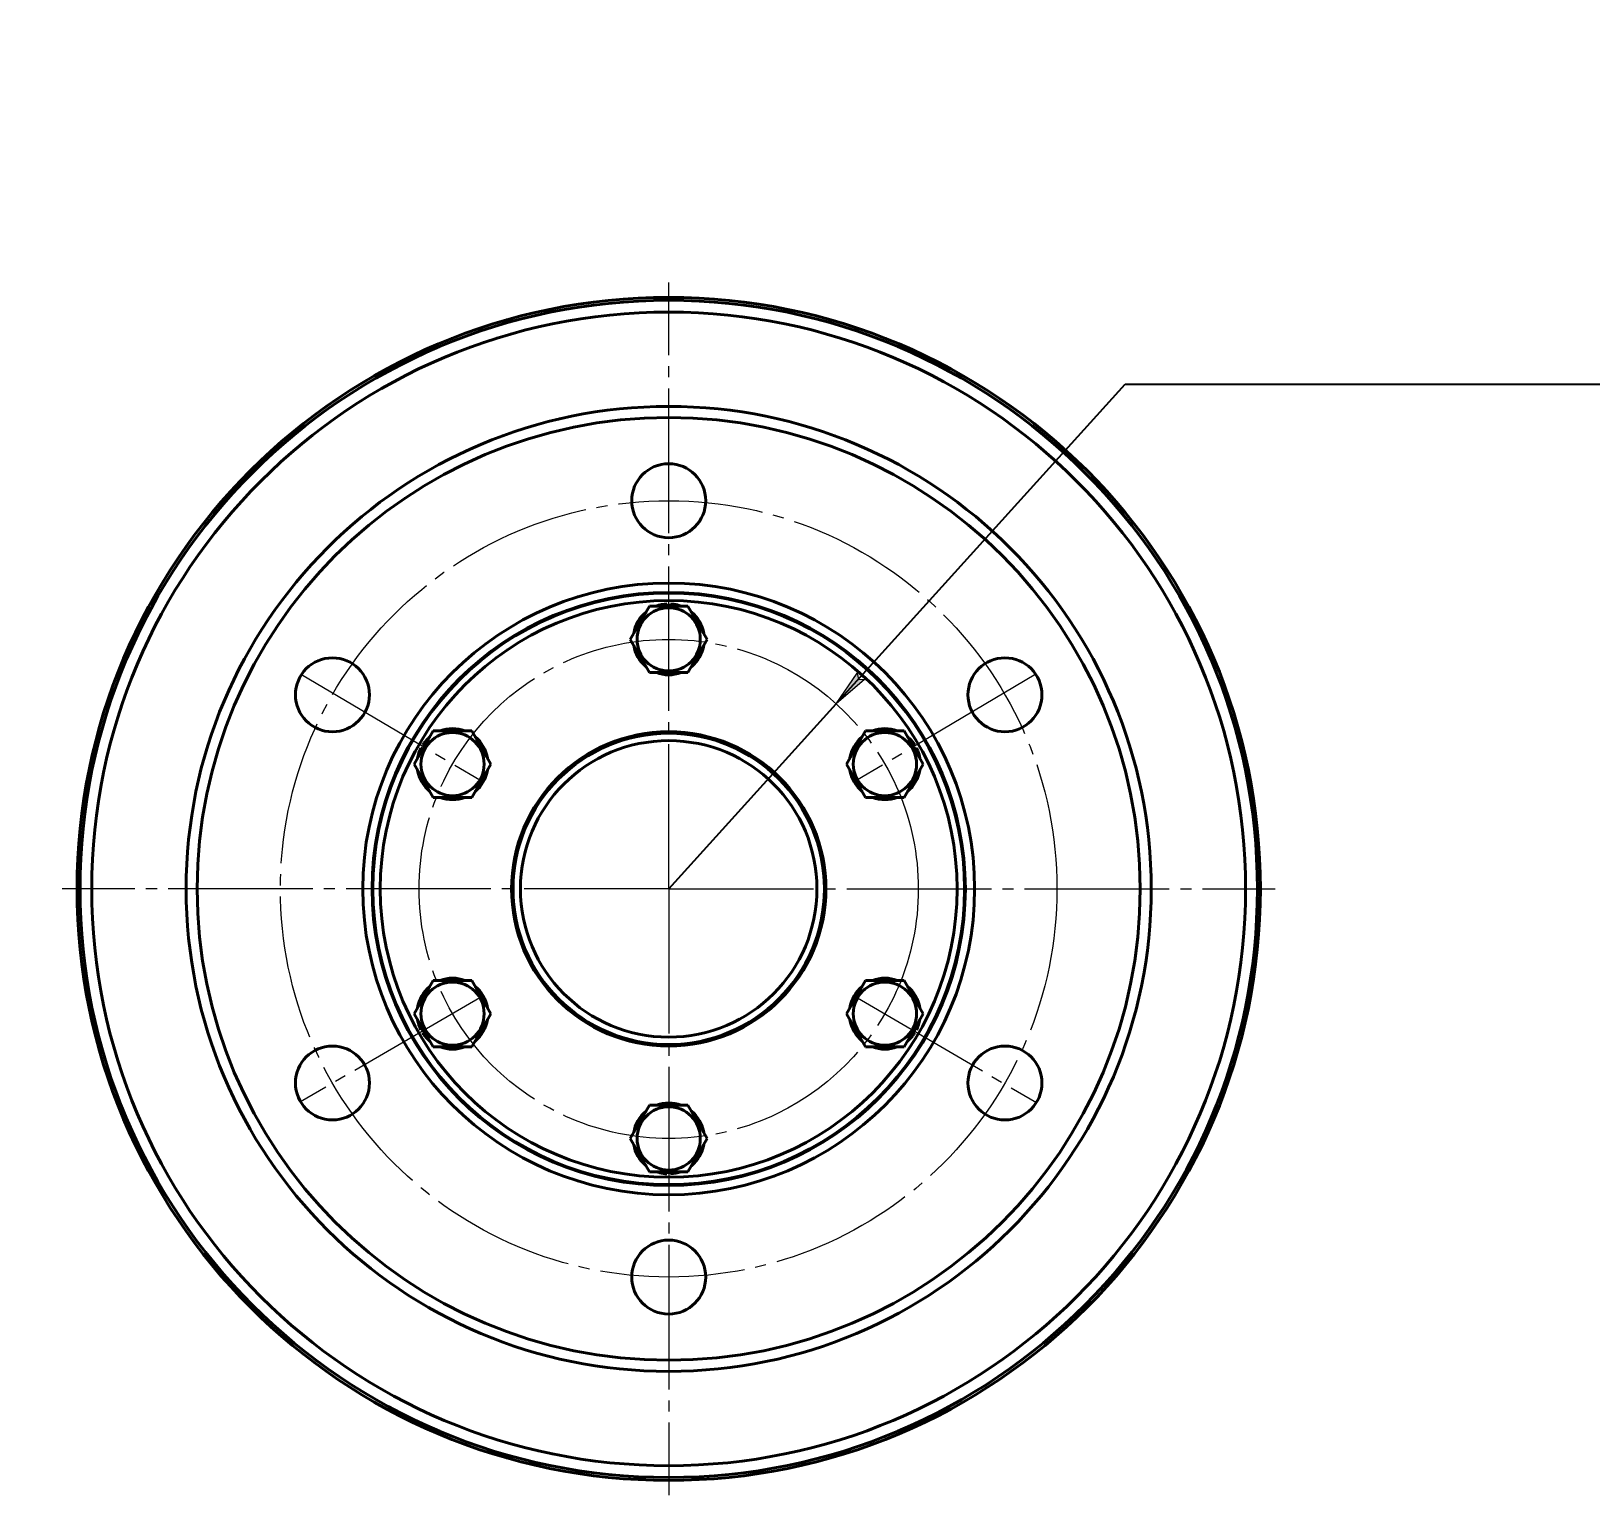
# Model space of a CAD drawing. Header units: millimetres. Extents: x 0 to 420, y 0 to 297.
# Drawn here: x 209.1 to 420, y 100 to 297 of the extents above; entities that cross this region are included whole.
import ezdxf

# ---------------------------------------------------------------- set-up
doc = ezdxf.new("R2010")
doc.units = ezdxf.units.MM
for name, pattern in [('K5LT_AXLED', [24.06194496154785, 19.56194496154785, -1.5, 1.5, -1.5]), ('K5LT_BASIC', [0]), ('K5LT_THIN', [0])]:
    doc.linetypes.add(name, pattern=pattern)
doc.layers.add('Системный слой', color=7, linetype='Continuous')
doc.styles.add('KDIMTEXTSTYLE', font='GOST_AU.SHX', dxfattribs={"width": 0.96, "oblique": 15, "height": 5})
doc.dimstyles.new('KDIMSTYLE (0.50)', dxfattribs={"dimtxt": 5, "dimasz": 1, "dimexe": 2, "dimexo": 0.0625, "dimgap": 1, "dimtad": 1, "dimlfac": 2, "dimtxsty": 'KDIMTEXTSTYLE', "dimsah": 1, "dimcen": 0.09, "dimdle": 1, "dimadec": 0, "dimazin": 0, "dimtfac": 0.667, "dimtmove": 0, "dimatfit": 3, "dimfxl": 1, "dimtvp": 1, "dimtolj": 1, "dimtzin": 0, "dimarcsym": 0})

# ---------------------------------------------------------------- blocks, each defined once
blk = doc.blocks.new('U0')
at = {"layer": 'Системный слой', "color": 150, "linetype": 'K5LT_BASIC', "lineweight": 40, "true_color": 0x0080ff}
for start, end in [(69.63586519368009, 110.3641348063179), (129.6358651936816, 170.364134806318), (32.84323295009744, 50.36413480631784), (9.635865192461493, 21.69819770311321), (189.635865193682, 230.3641348063179), (309.635865193681, 350.364134806318), (249.635865193682, 290.3641348063179)]:
    blk.add_arc((324.5508692574725, 197.875), 4.799999999999999, start, end, dxfattribs=at)
blk = doc.blocks.new('U1')
at = {"layer": 'Системный слой', "color": 150, "linetype": 'K5LT_BASIC', "lineweight": 40, "true_color": 0x0080ff}
for start, end in [(69.6358651936816, 110.3641348063181), (129.6358651936819, 170.3641348063178), (9.635865193680129, 50.36413480631797), (189.6358651936822, 230.3641348063178), (332.8432329500974, 350.364134806318), (309.6358651924615, 321.6981977031132), (249.6358651936812, 290.3641348063177)]:
    blk.add_arc((324.5508692574725, 164.125), 4.8, start, end, dxfattribs=at)
blk = doc.blocks.new('U2')
at = {"layer": 'Системный слой', "color": 150, "linetype": 'K5LT_BASIC', "lineweight": 40, "true_color": 0x0080ff}
for start, end in [(92.84323295009746, 110.3641348063181), (69.63586519246127, 81.69819770311324), (129.6358651936799, 170.364134806318), (9.635865193681044, 50.36413480631777), (189.6358651936817, 230.364134806318), (309.6358651936822, 350.3641348063178), (249.635865193682, 290.3641348063178)]:
    blk.add_arc((295.3225118797477, 214.75), 4.799999999999999, start, end, dxfattribs=at)
blk = doc.blocks.new('U3')
at = {"layer": 'Системный слой', "color": 150, "linetype": 'K5LT_BASIC', "lineweight": 40, "true_color": 0x0080ff}
for start, end in [(69.635865193682, 110.3641348063178), (129.6358651936821, 170.3641348063178), (9.635865193681807, 50.36413480631797), (189.635865193681, 230.3641348063179), (309.6358651936801, 350.364134806318), (249.6358651924613, 261.6981977031132), (272.8432329500975, 290.364134806318)]:
    blk.add_arc((295.3225118797477, 147.25), 4.799999999999999, start, end, dxfattribs=at)
blk = doc.blocks.new('U4')
at = {"layer": 'Системный слой', "color": 150, "linetype": 'K5LT_BASIC', "lineweight": 40, "true_color": 0x0080ff}
for start, end in [(69.63586519368093, 110.3641348063179), (129.6358651924614, 141.6981977031132), (9.635865193682168, 50.36413480631781), (152.8432329500974, 170.3641348063182), (189.6358651936802, 230.3641348063179), (309.6358651936823, 350.3641348063178), (249.6358651936817, 290.3641348063179)]:
    blk.add_arc((266.0941545020229, 197.875), 4.799999999999999, start, end, dxfattribs=at)
blk = doc.blocks.new('U5')
at = {"layer": 'Системный слой', "color": 150, "linetype": 'K5LT_BASIC', "lineweight": 40, "true_color": 0x0080ff}
for start, end in [(69.6358651936821, 110.3641348063178), (129.6358651936809, 170.3641348063178), (9.635865193682012, 50.36413480631777), (189.6358651924611, 201.6981977031132), (309.6358651936818, 350.364134806318), (212.8432329500974, 230.3641348063179), (249.6358651936802, 290.3641348063179)]:
    blk.add_arc((266.0941545020229, 164.125), 4.800000000000001, start, end, dxfattribs=at)
blk = doc.blocks.new('U6')
at = {"layer": 'Системный слой', "color": 30, "linetype": 'K5LT_AXLED', "lineweight": 18, "true_color": 0xff8000}
for q in [(295.3225118797477, 263), (213.3225118797477, 181), (377.3225118797477, 181), (295.3225118797477, 99)]:
    blk.add_line((295.3225118797477, 181), q, dxfattribs=at)
blk = doc.blocks.new('KDIMARROW_01')
at = {"layer": 'Системный слой'}
blk.add_hatch(color=0, dxfattribs=at).paths.add_polyline_path([(-5, -0.6582624912261956), (0, 0), (-5, 0.658262491226197), (-4.5, 5.51091059616309e-16)])
at = {"layer": 'Системный слой', "color": 0, "linetype": 'K5LT_THIN', "lineweight": 18}
for p, q in [((-4.5, 5.51091059616309e-16), (-5, 0.658262491226197)), ((-5, 0.658262491226197), (0, 0)), ((0, 0), (-5, -0.6582624912261956)), ((-5, -0.6582624912261956), (-4.5, 5.51091059616309e-16)), ((0, 0), (-1, 0))]:
    blk.add_line(p, q, dxfattribs=at)

msp = doc.modelspace()

# ---------------------------------------------------------------- linework, layer by layer
at = {"layer": 'Системный слой', "color": 150, "linetype": 'K5LT_BASIC', "lineweight": 40, "true_color": 0x0080ff}
for p, q in [((295.0844155006868, 219.5440911666632), (295.084415066148, 219.25)), ((295.5606086933179, 219.25), (295.5606082588087, 219.5440911666632)), ((296.0155710515912, 219.25), (296.0155710515912, 219.4997019890014)), ((290.1263594570411, 214.75), (292.7244356683944, 219.25)), ((292.7244356683944, 219.25), (297.920588091101, 219.25)), ((297.920588091101, 219.25), (300.5186643024543, 214.75)), ((292.7244356683944, 210.25), (290.1263594570411, 214.75)), ((300.5186643024543, 214.75), (297.920588091101, 210.25)), ((297.920588091101, 210.25), (292.7244356683944, 210.25)), ((260.8980020793163, 197.875), (263.4960782906696, 202.375)), ((262.3160885917781, 200.331197889112), (262.0613979531645, 200.4782430961475)), ((262.5435697709146, 200.7252068491422), (262.327321505064, 200.850057843643)), ((263.4960782906696, 202.375), (268.6922307133763, 202.375)), ((268.6922307133763, 202.375), (271.2903069247295, 197.875)), ((319.3547168347659, 197.875), (321.9527930461192, 202.375)), ((321.9527930461192, 202.375), (327.1489454688258, 202.375)), ((327.1489454688258, 202.375), (329.7470216801792, 197.875)), ((328.5836258063309, 200.4782430961475), (328.3289501216555, 200.331206021044)), ((261.8233015741035, 200.0658480705158), (262.0779917781931, 199.9188021108625)), ((328.5670465007164, 199.9188109954123), (328.8217221853919, 200.0658480705157)), ((328.7945131604242, 199.5247931508578), (329.0107614262749, 199.6496441453584)), ((263.4960782906696, 193.375), (260.8980020793163, 197.875)), ((271.2903069247295, 197.875), (268.6922307133762, 193.375)), ((321.9527930461192, 193.375), (319.3547168347659, 197.875)), ((329.7470216801792, 197.875), (327.1489454688258, 193.375)), ((268.6922307133762, 193.375), (263.4960782906696, 193.375)), ((327.1489454688258, 193.375), (321.9527930461192, 193.375)), ((260.8980020793163, 164.125), (263.4960782906696, 168.625)), ((263.4960782906696, 168.625), (268.6922307133762, 168.625)), ((268.6922307133762, 168.625), (271.2903069247295, 164.125)), ((319.3547168347659, 164.125), (321.9527930461192, 168.625)), ((321.9527930461192, 168.625), (327.1489454688258, 168.625)), ((327.1489454688258, 168.625), (329.7470216801792, 164.125)), ((263.4960782906696, 159.625), (260.8980020793163, 164.125)), ((261.8505105990712, 162.4752068491423), (261.6342623332205, 162.3503558546416)), ((271.2903069247295, 164.125), (268.6922307133762, 159.625)), ((321.9527930461192, 159.625), (319.3547168347659, 164.125)), ((329.7470216801792, 164.125), (327.1489454688258, 159.625)), ((262.0779917782078, 162.081197889112), (261.8233015741035, 161.9341519294843)), ((262.0613979531645, 161.5217569038526), (262.3160885917928, 161.6688021108625)), ((328.1014539885808, 161.2747931508578), (328.3177022544314, 161.1499421563571)), ((328.3289351677174, 161.668802110888), (328.5836258063309, 161.5217569038525)), ((328.8217221853919, 161.9341519294843), (328.5670319813023, 162.0811978891375)), ((268.6922307133762, 159.625), (263.4960782906696, 159.625)), ((327.1489454688258, 159.625), (321.9527930461192, 159.625)), ((290.1263594570411, 147.25), (292.7244356683944, 151.75)), ((292.7244356683944, 151.75), (297.920588091101, 151.75)), ((297.920588091101, 151.75), (300.5186643024543, 147.25)), ((292.7244356683944, 142.75), (290.1263594570411, 147.25)), ((300.5186643024543, 147.25), (297.920588091101, 142.75)), ((297.920588091101, 142.75), (292.7244356683944, 142.75)), ((294.6294527079042, 142.75), (294.6294527079042, 142.5002980109986)), ((295.0844155006868, 142.7499829835437), (295.0844155006868, 142.4559088333368)), ((295.5606082588087, 142.4559088333368), (295.5606082588087, 142.7499829835437))]:
    msp.add_line(p, q, dxfattribs=at)
at = {"layer": 'Системный слой', "color": 30, "linetype": 'K5LT_AXLED', "lineweight": 18, "true_color": 0xff8000}
for p, q in [((245.6888719189687, 210.0128895232882), (269.7964131032014, 195.7375)), ((344.939084413444, 210.0384615135138), (320.8486106562941, 195.7375)), ((269.7964131032014, 166.2625), (245.5450798316832, 152.217327296716)), ((320.8486106562941, 166.2625), (345.0371567169223, 152.1133634170465))]:
    msp.add_line(p, q, dxfattribs=at)
at = {"layer": 'Системный слой', "color": 150, "linetype": 'K5LT_BASIC', "lineweight": 40, "true_color": 0x0080ff}
for centre, radius in [((295.3225118797477, 181), 80), ((295.3225118797477, 181), 79.60033729146451), ((295.3225118797477, 181), 78.00513078339151), ((295.3225118797477, 181), 65.25), ((295.3225118797477, 181), 63.75), ((295.3225118797477, 233.5), 5), ((295.3225118797477, 181), 41.3625), ((295.3225118797477, 181), 40.10752157829839), ((295.3225118797477, 181), 40), ((295.3225118797477, 181), 38.99999999999999), ((295.3225118797477, 214.75), 4.275), ((249.8561781810647, 207.2500000000001), 4.999999999999999), ((340.7888455784307, 207.25), 5), ((266.0941545020229, 197.875), 4.275), ((295.3225118797477, 181), 21.25), ((295.3225118797477, 181), 21.05), ((295.3225118797477, 181), 20.05), ((324.5508692574725, 197.875), 4.275000000000001), ((266.0941545020229, 164.125), 4.275), ((324.5508692574725, 164.125), 4.275000000000001), ((249.8561781810646, 154.7500000000001), 5), ((340.7888455784307, 154.75), 5), ((295.3225118797477, 147.25), 4.275), ((295.3225118797477, 128.5), 5)]:
    msp.add_circle(centre, radius, dxfattribs=at)
at = {"layer": 'Системный слой', "color": 30, "linetype": 'K5LT_AXLED', "lineweight": 18, "true_color": 0xff8000}
for radius in [52.50000000000001, 33.75]:
    msp.add_circle((295.3225118797477, 181), radius, dxfattribs=at)
at = {"layer": 'Системный слой', "color": 150, "linetype": 'K5LT_BASIC', "lineweight": 40, "true_color": 0x0080ff}
for centre, radius, start, end in [((295.3225118797477, 214.75), 4.8, 81.69819770311318, 87.15676704990256), ((266.0941545020229, 197.875), 4.799999999999999, 141.6981977031132, 147.1567670499026), ((324.5508692574725, 197.875), 4.800000000000001, 21.69819770311321, 27.15676704990256), ((266.0941545020229, 164.125), 4.800000000000001, 201.6981977031132, 207.1567670499025), ((324.5508692574725, 164.125), 4.800000000000001, 321.6981977031132, 327.1567670499026), ((295.3225118797477, 147.25), 4.8, 261.6981977031132, 267.1567670499027)]:
    msp.add_arc(centre, radius, start, end, dxfattribs=at)

# ---------------------------------------------------------------- block references
at = {"layer": 'Системный слой'}
for name in ['U6', 'U2', 'U4', 'U0', 'U5', 'U1', 'U3']:
    msp.add_blockref(name, (0, 0), dxfattribs=at)

# ---------------------------------------------------------------- dimensions: what is measured, and where the dimension line sits
at = {"layer": 'Системный слой', "color": 7}
msp.add_diameter_dim(center=(295.3225118797477, 181), radius=33.749999999999964, location=(357.026315616741, 249.2530003609079), dimstyle='KDIMSTYLE (0.50)', override={"dimtih": 1, "dimtoh": 1, "dimpost": '\\H3.5;\\W0.965;\\Q15;∅<>\\H3.5;\\W0.965;\\Q15;\\Q15;*', "dimblk1": 'KDIMARROW_01', "dimblk2": 'KDIMARROW_01', "dimclrt": 7, "dimtmove": 1, "dimatfit": 2, "dimtolj": 1}, dxfattribs=at).render()

doc.saveas('drawing.dxf')
